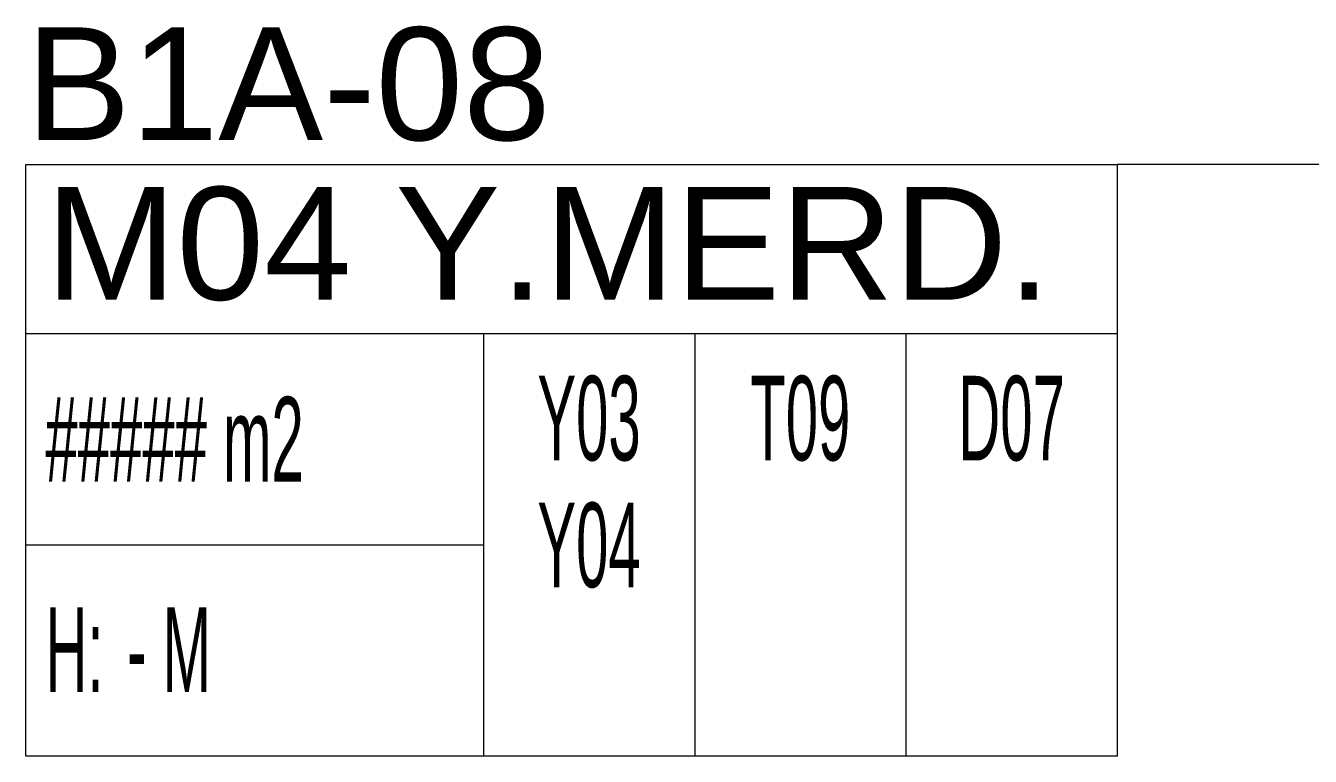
# Model space of a CAD drawing. Header units: metres. Extents: x -13316 to 152404, y -3899 to 30226.
# Drawn here: x 92238.7 to 92694.7, y 2460.2 to 2719.4 of the extents above; entities that cross this region are included whole.
import ezdxf
from ezdxf.enums import TextEntityAlignment as Align

# ---------------------------------------------------------------- set-up
doc = ezdxf.new("R2010")
doc.units = ezdxf.units.M
doc.header["$LTSCALE"] = 100
doc.header["$MEASUREMENT"] = 0
doc.layers.get('0').update_dxf_attribs({"color": 9, "lineweight": 9})
doc.layers.add('21_mahal200', color=9, linetype='Continuous', lineweight=9)
doc.styles.add('Arial', font='arial.ttf', dxfattribs={"height": 2.5})
doc.styles.add('MuuM_TEXT-STANDART', font='ARIALN.TTF')
doc.dimstyles.new('MuuM_DIM200', dxfattribs={"dimscale": 20, "dimtxt": 2, "dimasz": 1, "dimexe": 1, "dimexo": 1, "dimgap": 1, "dimtad": 1, "dimdec": 1, "dimrnd": 0.5, "dimdsep": 46, "dimtxsty": 'MuuM_TEXT-STANDART', "dimblk": 'ARCHTICK', "dimcen": 0, "dimdle": 0.15, "dimclrd": 256, "dimclre": 256, "dimclrt": 256, "dimadec": 0, "dimazin": 0, "dimtfac": 5, "dimtdec": 1, "dimtix": 1, "dimtmove": 2, "dimatfit": 3, "dimldrblk": 'DOT', "dimfxl": 3, "dimfxlon": 1, "dimtolj": 1, "dimlwd": -1, "dimlwe": -1, "dimarcsym": 0})

# ---------------------------------------------------------------- blocks, each defined once
blk = doc.blocks.new('_ArchTick')
at = {"color": 0, "linetype": 'ByBlock', "const_width": 0.15}
blk.add_lwpolyline([(-0.5, -0.5), (0.5, 0.5)], dxfattribs=at)
blk = doc.blocks.new('_Dot')
at = {"color": 0, "linetype": 'ByBlock', "lineweight": -2}
blk.add_line((-0.5, 0), (-1, 0), dxfattribs=at)
at = {"color": 0, "linetype": 'ByBlock', "const_width": 0.5}
blk.add_lwpolyline([(-0.25, 0, 1), (0.25, 0, 1)], format="xyb", close=True, dxfattribs=at)
blk = doc.blocks.new('0_roomno2')
blk.add_lwpolyline([(19.375, -10.5), (0, -10.5), (0, 0), (19.375, 0)], close=True)
for points in [[(0, -3), (19.375, -3)], [(8.125, -3), (8.125, -10.5)], [(11.875, -3), (11.875, -10.5)], [(15.625, -3), (15.625, -10.5)], [(0, -6.75), (8.125, -6.75)]]:
    blk.add_lwpolyline(points)
at = {"style": 'MuuM_TEXT-STANDART', "width": 0.6}
blk.add_text('H:', height=1.5, dxfattribs=at).set_placement((0.35, -8.608), align=Align.MIDDLE_LEFT)
at = {"style": 'Arial'}
blk.add_attdef('ODANO', (0, 1.17), '', height=2, dxfattribs=at)
blk.add_attdef('MEKANADI', text='', height=2, dxfattribs=at).set_placement((0.35, -3), align=Align.BOTTOM_LEFT)
at = {"style": 'MuuM_TEXT-STANDART', "width": 0.6}
for tag, p in [('YER01', (10, -4.5)), ('TAVAN01', (13.75, -4.5)), ('DUVAR01', (17.5, -4.5)), ('YER02', (10, -6.75)), ('TAVAN02', (13.75, -6.75)), ('DUVAR02', (17.5, -6.75)), ('YER03', (10, -9)), ('TAVAN03', (13.75, -9)), ('DUVAR03', (17.5, -9))]:
    blk.add_attdef(tag, text='', height=1.5, dxfattribs=at).set_placement(p, align=Align.MIDDLE_CENTER)
for tag, p in [('M2', (0.35, -4.875)), ('TEMIZTAVANYUKSEKLIGI', (1.8, -8.608))]:
    blk.add_attdef(tag, text='', height=1.5, dxfattribs=at).set_placement(p, align=Align.MIDDLE_LEFT)
blk = doc.blocks.new('1.Bod.Ara.Mimari Elk')
at = {"layer": '21_mahal200'}
ref = blk.add_blockref('0_roomno2', (7918.66, -6279.81), dxfattribs=dict(at, xscale=20, yscale=20, zscale=20))
ref.add_attrib('ODANO', 'B1A-08', (7918.66, -6271.17), dxfattribs={"layer": '0', "height": 40, "style": 'Arial'})
ref.add_attrib('MEKANADI', 'M04 Y.MERD.', dxfattribs={"layer": '0', "height": 40, "style": 'Arial'}).set_placement((7925.66, -6339.81), align=Align.BOTTOM_LEFT)
ref.add_attrib('M2', '##### m2', dxfattribs={"layer": '0', "height": 30, "style": 'MuuM_TEXT-STANDART', "width": 0.6}).set_placement((7925.66, -6377.31), align=Align.MIDDLE_LEFT)
ref.add_attrib('TEMIZTAVANYUKSEKLIGI', '- M', dxfattribs={"layer": '0', "height": 30, "style": 'MuuM_TEXT-STANDART', "width": 0.6}).set_placement((7954.66, -6451.97), align=Align.MIDDLE_LEFT)
ref.add_attrib('YER01', 'Y03', dxfattribs={"layer": '0', "height": 30, "style": 'MuuM_TEXT-STANDART', "width": 0.6}).set_placement((8118.66, -6369.81), align=Align.MIDDLE_CENTER)
ref.add_attrib('TAVAN01', 'T09', dxfattribs={"layer": '0', "height": 30, "style": 'MuuM_TEXT-STANDART', "width": 0.6}).set_placement((8193.66, -6369.81), align=Align.MIDDLE_CENTER)
ref.add_attrib('DUVAR01', 'D07', dxfattribs={"layer": '0', "height": 30, "style": 'MuuM_TEXT-STANDART', "width": 0.6}).set_placement((8268.66, -6369.81), align=Align.MIDDLE_CENTER)
ref.add_attrib('YER02', 'Y04', dxfattribs={"layer": '0', "height": 30, "style": 'MuuM_TEXT-STANDART', "width": 0.6}).set_placement((8118.66, -6414.81), align=Align.MIDDLE_CENTER)
blk.add_leader([(8510.4, -6279.81), (8306.16, -6279.81)], dimstyle='MuuM_DIM200', override={"dimasz": 1, "dimfxl": 10}, dxfattribs=at)

msp = doc.modelspace()

# ---------------------------------------------------------------- block references
msp.add_blockref('1.Bod.Ara.Mimari Elk', (84320, 8950))

doc.saveas('drawing.dxf')
